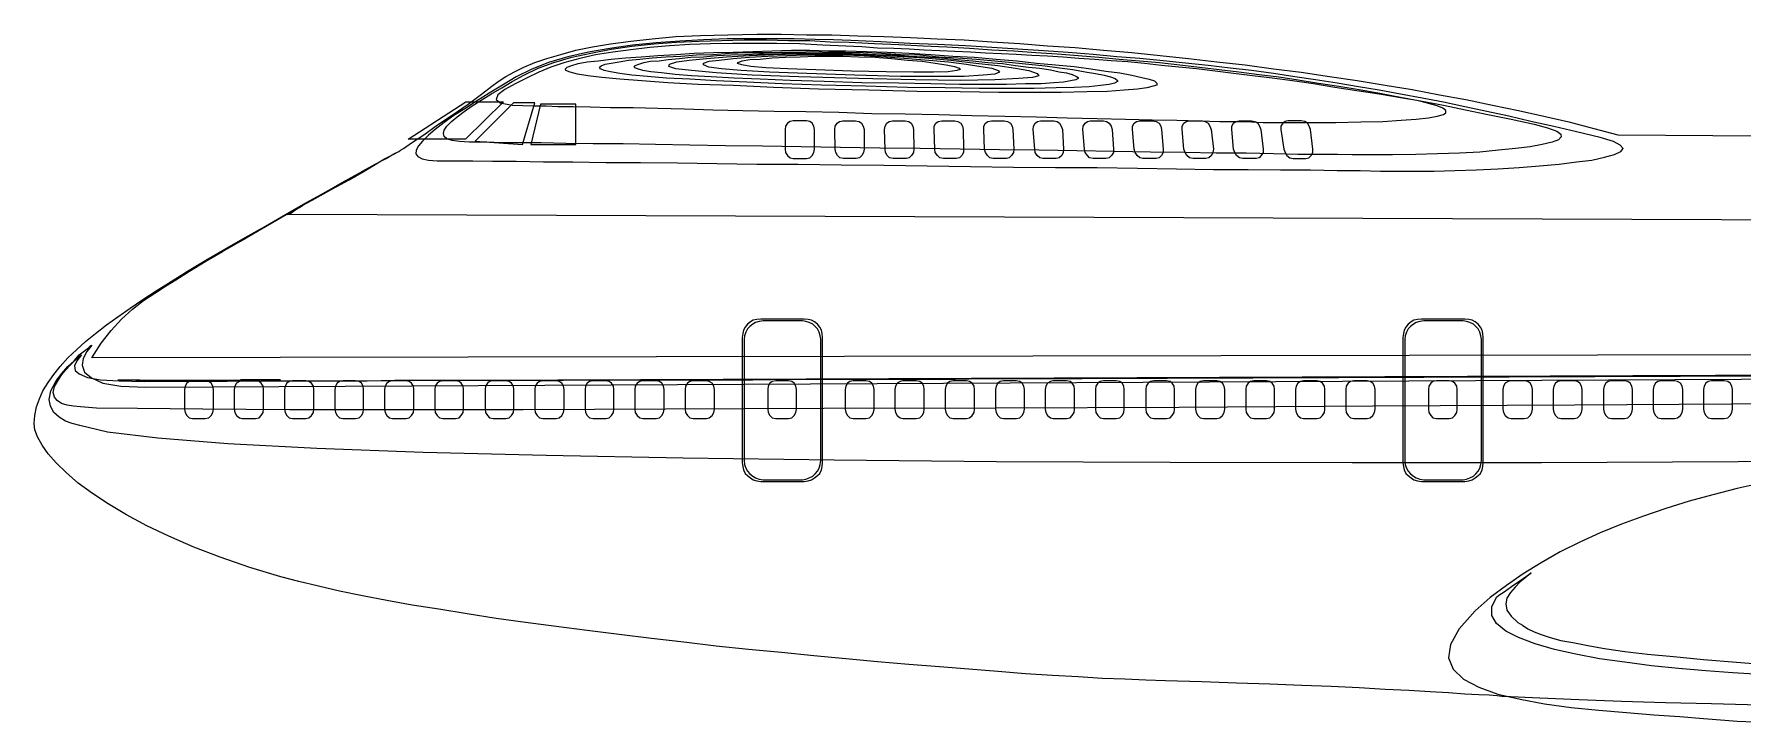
# Model space of a CAD drawing. Extents: x 526 to 2267, y -112 to 246.
# Drawn here: x 1336.4 to 1390.9, y 157 to 178.9 of the extents above; entities that cross this region are included whole.
import ezdxf

# ---------------------------------------------------------------- set-up
doc = ezdxf.new("R2010")
doc.units = 0
doc.header["$MEASUREMENT"] = 0
doc.layers.get('0').update_dxf_attribs({"linetype": 'CONTINUOUS'})

msp = doc.modelspace()

# ---------------------------------------------------------------- linework, layer by layer
at = {"linetype": 'Continuous'}
for points in [[(1391.418, 157.52), (1389.889, 157.557), (1388.415, 157.594), (1387.015, 157.631), (1385.67, 157.686), (1384.417, 157.741), (1383.256, 157.796), (1383.201, 157.796), (1383.054, 157.815), (1382.796, 157.833), (1382.464, 157.851), (1382.022, 157.87), (1381.506, 157.907), (1380.916, 157.944), (1380.235, 157.98), (1379.479, 158.017), (1378.65, 158.072), (1377.766, 158.109), (1376.826, 158.146), (1375.813, 158.183), (1374.745, 158.22), (1373.639, 158.257), (1372.478, 158.294), (1371.852, 158.312), (1371.189, 158.349), (1370.47, 158.368), (1369.696, 158.423), (1368.885, 158.46), (1368.02, 158.515), (1367.135, 158.589), (1366.214, 158.662), (1365.275, 158.736), (1364.298, 158.81), (1363.303, 158.902), (1362.29, 158.994), (1361.277, 159.086), (1360.245, 159.196), (1359.195, 159.288), (1358.163, 159.399), (1357.131, 159.528), (1356.1, 159.639), (1355.068, 159.768), (1354.054, 159.897), (1353.059, 160.026), (1352.084, 160.155), (1351.144, 160.284), (1350.222, 160.431), (1349.32, 160.578), (1348.472, 160.707), (1347.661, 160.855), (1346.888, 161.002), (1346.151, 161.15), (1345.488, 161.316), (1344.861, 161.463), (1344.29, 161.61), (1343.295, 161.905), (1342.355, 162.236), (1341.508, 162.55), (1340.716, 162.9), (1340.016, 163.231), (1339.371, 163.581), (1338.782, 163.932), (1338.283, 164.263), (1337.823, 164.595), (1337.455, 164.926), (1337.123, 165.24), (1336.865, 165.534), (1336.681, 165.811), (1336.533, 166.068), (1336.441, 166.29), (1336.423, 166.493), (1336.441, 166.75), (1336.497, 167.027), (1336.589, 167.284), (1336.699, 167.542), (1336.865, 167.801), (1337.049, 168.059), (1337.252, 168.316), (1337.492, 168.592), (1337.768, 168.85), (1338.063, 169.109), (1338.376, 169.367), (1338.726, 169.643), (1339.094, 169.901), (1339.481, 170.177), (1339.887, 170.454), (1340.311, 170.73), (1340.789, 171.025), (1341.306, 171.356), (1341.895, 171.707), (1342.503, 172.057), (1343.148, 172.425), (1343.792, 172.793), (1344.437, 173.162), (1345.082, 173.53), (1345.69, 173.862), (1346.243, 174.175), (1346.759, 174.47), (1347.219, 174.71), (1347.587, 174.931), (1347.864, 175.078), (1348.049, 175.17), (1348.104, 175.207), (1348.196, 175.262), (1348.454, 175.446), (1348.84, 175.704), (1349.283, 176.018), (1349.78, 176.349), (1350.259, 176.68), (1350.683, 176.993), (1351.015, 177.251), (1351.217, 177.398), (1351.457, 177.564), (1351.733, 177.711), (1352.028, 177.859), (1352.378, 178.007), (1352.765, 178.136), (1353.207, 178.265), (1353.686, 178.394), (1354.22, 178.504), (1354.792, 178.596), (1355.436, 178.688), (1356.118, 178.762), (1356.873, 178.835), (1357.666, 178.872), (1358.531, 178.891), (1359.471, 178.909), (1360.245, 178.909), (1361.037, 178.891), (1361.848, 178.891), (1362.677, 178.854), (1363.506, 178.835), (1364.354, 178.799), (1365.201, 178.762), (1366.067, 178.725), (1366.951, 178.67), (1367.835, 178.615), (1368.72, 178.541), (1369.604, 178.486), (1370.507, 178.394), (1371.41, 178.32), (1372.313, 178.228), (1373.215, 178.136), (1374.118, 178.025), (1375.021, 177.933), (1375.924, 177.804), (1376.808, 177.693), (1377.711, 177.564), (1378.595, 177.435), (1379.479, 177.288), (1380.345, 177.141), (1381.211, 176.975), (1382.059, 176.828), (1382.906, 176.643), (1383.735, 176.477), (1384.546, 176.294), (1385.338, 176.11), (1386.13, 175.907), (1386.904, 175.704), (1459.602, 175.193)], [(1338.265, 168.592), (1338.56, 169.054), (1338.874, 169.459), (1339.205, 169.827), (1339.555, 170.14), (1339.905, 170.417), (1340.274, 170.656), (1340.605, 170.877), (1340.936, 171.08), (1341.379, 171.356), (1341.895, 171.67), (1342.429, 171.983), (1343, 172.314), (1343.59, 172.664), (1344.198, 173.015), (1344.787, 173.346), (1345.359, 173.678), (1345.911, 173.991), (1346.427, 174.267), (1346.888, 174.544), (1347.293, 174.765), (1347.643, 174.949), (1347.883, 175.096), (1348.049, 175.17), (1348.104, 175.207), (1348.196, 175.262), (1348.454, 175.446), (1348.84, 175.704), (1349.283, 176.018), (1349.78, 176.349), (1350.259, 176.68), (1350.683, 176.993), (1351.015, 177.251), (1351.217, 177.398), (1351.457, 177.564), (1351.733, 177.711), (1352.028, 177.859), (1352.378, 178.007), (1352.765, 178.136), (1353.207, 178.265), (1353.686, 178.394), (1354.22, 178.504), (1354.792, 178.596), (1355.436, 178.688), (1356.118, 178.762), (1356.873, 178.835), (1357.666, 178.872), (1358.531, 178.891), (1359.471, 178.909), (1360.245, 178.909), (1361.037, 178.891), (1361.848, 178.891), (1362.677, 178.854), (1363.506, 178.835), (1364.354, 178.799), (1365.201, 178.762), (1366.067, 178.725), (1366.951, 178.67), (1367.835, 178.615), (1368.72, 178.541), (1369.604, 178.486), (1370.507, 178.394), (1371.41, 178.32), (1372.313, 178.228), (1373.215, 178.136), (1374.118, 178.025), (1375.021, 177.933), (1375.924, 177.804), (1376.808, 177.693), (1377.711, 177.564), (1378.595, 177.435), (1379.479, 177.288), (1380.345, 177.141), (1381.211, 176.975), (1382.059, 176.828), (1382.906, 176.643), (1383.735, 176.477), (1384.546, 176.294), (1385.338, 176.11), (1386.13, 175.907), (1386.904, 175.704), (1459.602, 175.193)], [(1344.493, 173.162), (1344.548, 173.181), (1344.621, 173.217), (1344.695, 173.273), (1344.787, 173.328), (1344.879, 173.383), (1344.99, 173.457), (1345.119, 173.53), (1345.285, 173.622), (1345.911, 173.972), (1346.464, 174.267), (1346.943, 174.544), (1347.348, 174.783), (1347.661, 174.967), (1347.901, 175.096), (1348.049, 175.17), (1348.104, 175.207), (1348.196, 175.262), (1348.454, 175.446), (1348.84, 175.704), (1349.283, 176.018), (1349.78, 176.349), (1350.259, 176.68), (1350.683, 176.993), (1351.015, 177.251), (1351.217, 177.398), (1351.457, 177.564), (1351.733, 177.711), (1352.028, 177.859), (1352.378, 178.007), (1352.765, 178.136), (1353.207, 178.265), (1353.686, 178.394), (1354.22, 178.504), (1354.792, 178.596), (1355.436, 178.688), (1356.118, 178.762), (1356.873, 178.835), (1357.666, 178.872), (1358.531, 178.891), (1359.471, 178.909), (1360.245, 178.909), (1361.037, 178.891), (1361.848, 178.891), (1362.677, 178.854), (1363.506, 178.835), (1364.354, 178.799), (1365.201, 178.762), (1366.067, 178.725), (1366.951, 178.67), (1367.835, 178.615), (1368.72, 178.541), (1369.604, 178.486), (1370.507, 178.394), (1371.41, 178.32), (1372.313, 178.228), (1373.215, 178.136), (1374.118, 178.025), (1375.021, 177.933), (1375.924, 177.804), (1376.808, 177.693), (1377.711, 177.564), (1378.595, 177.435), (1379.479, 177.288), (1380.345, 177.141), (1381.211, 176.975), (1382.059, 176.828), (1382.906, 176.643), (1383.735, 176.477), (1384.546, 176.294), (1385.338, 176.11), (1386.13, 175.907), (1386.904, 175.704), (1459.602, 175.193)], [(1386.333, 175.612), (1385.578, 175.797), (1384.859, 175.962), (1384.122, 176.128), (1383.422, 176.294), (1382.722, 176.44), (1382.022, 176.588), (1381.34, 176.736), (1380.658, 176.865), (1379.977, 176.993), (1379.295, 177.122), (1378.632, 177.233), (1377.95, 177.343), (1377.268, 177.454), (1376.605, 177.546), (1375.924, 177.656), (1375.223, 177.748), (1374.542, 177.822), (1373.842, 177.914), (1373.123, 177.988), (1372.405, 178.062), (1371.667, 178.136), (1370.931, 178.191), (1370.175, 178.265), (1369.383, 178.32), (1368.591, 178.375), (1367.78, 178.43), (1366.951, 178.486), (1366.104, 178.541), (1365.219, 178.578), (1364.335, 178.615), (1363.414, 178.67), (1362.456, 178.707), (1361.903, 178.725), (1361.314, 178.743), (1360.65, 178.762), (1359.969, 178.762), (1359.25, 178.762), (1358.513, 178.762), (1357.758, 178.725), (1357.002, 178.688), (1356.247, 178.633), (1355.491, 178.559), (1354.773, 178.449), (1354.091, 178.338), (1353.428, 178.191), (1352.82, 178.007), (1352.268, 177.785), (1351.788, 177.546), (1351.346, 177.288), (1350.923, 177.03), (1350.517, 176.773), (1350.148, 176.533), (1349.799, 176.312), (1349.486, 176.091), (1349.209, 175.87), (1348.988, 175.686), (1348.804, 175.501), (1348.675, 175.354), (1348.601, 175.207), (1348.583, 175.096), (1348.656, 175.004), (1348.785, 174.931), (1348.988, 174.894), (1349.264, 174.875), (1349.504, 174.875), (1349.891, 174.875), (1350.406, 174.875), (1351.033, 174.857), (1351.788, 174.857), (1352.654, 174.838), (1353.594, 174.838), (1354.644, 174.82), (1355.749, 174.82), (1356.928, 174.802), (1358.181, 174.783), (1359.453, 174.765), (1360.779, 174.765), (1362.142, 174.746), (1363.506, 174.728), (1364.887, 174.71), (1366.269, 174.691), (1367.633, 174.673), (1368.977, 174.654), (1370.304, 174.654), (1371.594, 174.636), (1372.828, 174.618), (1374.007, 174.599), (1375.113, 174.599), (1376.145, 174.581), (1377.102, 174.581), (1377.95, 174.562), (1378.687, 174.562), (1379.332, 174.544), (1379.829, 174.544), (1380.198, 174.544), (1380.438, 174.544), (1381.045, 174.544), (1381.709, 174.562), (1382.39, 174.581), (1383.072, 174.618), (1383.753, 174.654), (1384.399, 174.71), (1385.025, 174.765), (1385.578, 174.838), (1386.075, 174.894), (1386.48, 174.986), (1386.794, 175.078), (1386.996, 175.17), (1387.07, 175.262), (1386.978, 175.372), (1386.757, 175.483), (1386.333, 175.612)], [(1378.964, 175.059), (1378.761, 175.059), (1378.429, 175.059), (1377.969, 175.078), (1377.398, 175.078), (1376.697, 175.078), (1375.924, 175.096), (1375.058, 175.115), (1374.099, 175.115), (1373.086, 175.133), (1371.999, 175.151), (1370.857, 175.17), (1369.66, 175.188), (1368.444, 175.207), (1367.191, 175.225), (1365.938, 175.243), (1364.667, 175.262), (1363.377, 175.28), (1362.124, 175.299), (1360.871, 175.317), (1359.637, 175.336), (1358.458, 175.354), (1357.316, 175.372), (1356.229, 175.391), (1355.197, 175.409), (1354.238, 175.409), (1353.373, 175.428), (1352.581, 175.446), (1351.899, 175.446), (1351.309, 175.446), (1350.849, 175.464), (1350.499, 175.464), (1350.296, 175.464), (1349.983, 175.483), (1349.743, 175.52), (1349.578, 175.575), (1349.486, 175.649), (1349.467, 175.741), (1349.486, 175.852), (1349.578, 175.981), (1349.725, 176.128), (1349.909, 176.275), (1350.13, 176.44), (1350.388, 176.625), (1350.665, 176.809), (1350.978, 176.993), (1351.328, 177.196), (1351.659, 177.398), (1352.028, 177.601), (1352.489, 177.822), (1352.986, 178.007), (1353.557, 178.173), (1354.165, 178.302), (1354.81, 178.43), (1355.473, 178.522), (1356.174, 178.596), (1356.892, 178.651), (1357.611, 178.688), (1358.329, 178.707), (1359.048, 178.725), (1359.766, 178.725), (1360.466, 178.707), (1361.148, 178.707), (1361.793, 178.67), (1362.4, 178.651), (1363.211, 178.615), (1363.985, 178.578), (1364.759, 178.541), (1365.514, 178.504), (1366.232, 178.467), (1366.951, 178.412), (1367.651, 178.375), (1368.352, 178.32), (1369.033, 178.283), (1369.696, 178.228), (1370.359, 178.173), (1371.005, 178.117), (1371.649, 178.062), (1372.294, 178.007), (1372.939, 177.933), (1373.566, 177.859), (1374.192, 177.785), (1374.818, 177.711), (1375.463, 177.619), (1376.09, 177.546), (1376.716, 177.454), (1377.361, 177.343), (1378.005, 177.251), (1378.65, 177.141), (1379.314, 177.03), (1379.977, 176.901), (1380.658, 176.773), (1381.34, 176.643), (1382.04, 176.496), (1382.759, 176.349), (1383.496, 176.202), (1384.233, 176.036), (1384.656, 175.926), (1384.951, 175.815), (1385.08, 175.723), (1385.098, 175.631), (1385.006, 175.538), (1384.804, 175.464), (1384.491, 175.391), (1384.104, 175.317), (1383.643, 175.262), (1383.091, 175.207), (1382.501, 175.151), (1381.856, 175.115), (1381.156, 175.096), (1380.456, 175.078), (1379.719, 175.059), (1378.964, 175.059)], [(1380.032, 176.865), (1379.295, 176.993), (1378.577, 177.104), (1377.877, 177.214), (1377.195, 177.325), (1376.532, 177.417), (1375.887, 177.509), (1375.26, 177.583), (1374.652, 177.656), (1374.063, 177.73), (1373.474, 177.804), (1372.902, 177.859), (1372.35, 177.914), (1371.815, 177.97), (1371.281, 178.025), (1370.747, 178.062), (1370.23, 178.099), (1369.715, 178.136), (1369.217, 178.173), (1368.72, 178.21), (1368.223, 178.228), (1367.725, 178.265), (1367.246, 178.283), (1366.749, 178.302), (1366.269, 178.338), (1365.772, 178.357), (1365.293, 178.375), (1364.795, 178.394), (1364.317, 178.43), (1363.819, 178.449), (1363.303, 178.467), (1362.806, 178.504), (1362.29, 178.522), (1361.553, 178.559), (1360.816, 178.596), (1360.098, 178.615), (1359.379, 178.615), (1358.679, 178.615), (1357.979, 178.596), (1357.316, 178.578), (1356.671, 178.541), (1356.045, 178.486), (1355.436, 178.412), (1354.865, 178.338), (1354.312, 178.246), (1353.815, 178.136), (1353.336, 178.007), (1352.894, 177.859), (1352.507, 177.693), (1352.12, 177.509), (1351.751, 177.325), (1351.42, 177.141), (1351.199, 176.975), (1351.144, 176.828), (1351.272, 176.717), (1351.659, 176.643), (1352.341, 176.625), (1352.489, 176.625), (1352.746, 176.625), (1353.115, 176.606), (1353.594, 176.606), (1354.146, 176.588), (1354.792, 176.569), (1355.51, 176.569), (1356.302, 176.551), (1357.15, 176.533), (1358.052, 176.496), (1359.011, 176.477), (1360.006, 176.459), (1361.018, 176.44), (1362.069, 176.422), (1363.119, 176.385), (1364.188, 176.367), (1365.256, 176.349), (1366.306, 176.312), (1367.356, 176.294), (1368.37, 176.275), (1369.346, 176.239), (1370.304, 176.22), (1371.207, 176.202), (1372.055, 176.183), (1372.847, 176.165), (1373.566, 176.147), (1374.21, 176.128), (1374.763, 176.128), (1375.223, 176.11), (1375.592, 176.091), (1375.85, 176.091), (1375.997, 176.091), (1377.01, 176.091), (1377.913, 176.091), (1378.706, 176.11), (1379.406, 176.128), (1379.995, 176.165), (1380.474, 176.202), (1380.861, 176.239), (1381.137, 176.294), (1381.34, 176.349), (1381.414, 176.403), (1381.414, 176.477), (1381.322, 176.551), (1381.137, 176.625), (1380.861, 176.699), (1380.493, 176.791), (1380.032, 176.865)], [(1362.29, 178.375), (1362.953, 178.357), (1363.616, 178.338), (1364.317, 178.302), (1364.998, 178.265), (1365.699, 178.21), (1366.398, 178.173), (1367.08, 178.117), (1367.743, 178.062), (1368.37, 177.988), (1368.977, 177.933), (1369.568, 177.877), (1370.102, 177.804), (1370.581, 177.73), (1371.023, 177.675), (1371.41, 177.601), (1371.723, 177.527), (1371.963, 177.472), (1372.129, 177.417), (1372.202, 177.343), (1372.202, 177.288), (1372.092, 177.251), (1371.889, 177.196), (1371.594, 177.159), (1371.17, 177.122), (1370.636, 177.085), (1369.973, 177.067), (1369.162, 177.049), (1368.241, 177.049), (1367.172, 177.049), (1365.938, 177.067), (1364.556, 177.085), (1363.027, 177.122), (1361.424, 177.159), (1359.987, 177.214), (1358.716, 177.27), (1357.592, 177.306), (1356.615, 177.362), (1355.786, 177.417), (1355.086, 177.472), (1354.515, 177.527), (1354.073, 177.583), (1353.741, 177.638), (1353.502, 177.693), (1353.373, 177.748), (1353.355, 177.804), (1353.41, 177.859), (1353.557, 177.914), (1353.76, 177.97), (1354.054, 178.025), (1354.404, 178.062), (1354.81, 178.117), (1355.27, 178.154), (1355.768, 178.191), (1356.302, 178.228), (1356.873, 178.265), (1357.463, 178.302), (1358.071, 178.32), (1358.698, 178.338), (1359.324, 178.357), (1359.932, 178.375), (1360.558, 178.394), (1361.148, 178.394), (1361.737, 178.375), (1362.29, 178.375)], [(1362.29, 178.375), (1362.953, 178.357), (1363.616, 178.338), (1364.317, 178.302), (1364.998, 178.265), (1365.699, 178.21), (1366.398, 178.173), (1367.08, 178.117), (1367.743, 178.062), (1368.37, 177.988), (1368.977, 177.933), (1369.568, 177.877), (1370.102, 177.804), (1370.581, 177.73), (1371.023, 177.675), (1371.41, 177.601), (1371.723, 177.527), (1371.963, 177.472), (1372.129, 177.417), (1372.202, 177.343), (1372.202, 177.288), (1372.092, 177.251), (1371.889, 177.196), (1371.594, 177.159), (1371.17, 177.122), (1370.636, 177.085), (1369.973, 177.067), (1369.162, 177.049), (1368.241, 177.049), (1367.172, 177.049), (1365.938, 177.067), (1364.556, 177.085), (1363.027, 177.122), (1361.424, 177.159), (1359.987, 177.214), (1358.716, 177.27), (1357.592, 177.306), (1356.615, 177.362), (1355.786, 177.417), (1355.086, 177.472), (1354.515, 177.527), (1354.073, 177.583), (1353.741, 177.638), (1353.502, 177.693), (1353.373, 177.748), (1353.355, 177.804), (1353.41, 177.859), (1353.557, 177.914), (1353.76, 177.97), (1354.054, 178.025), (1354.404, 178.062), (1354.81, 178.117), (1355.27, 178.154), (1355.768, 178.191), (1356.302, 178.228), (1356.873, 178.265), (1357.463, 178.302), (1358.071, 178.32), (1358.698, 178.338), (1359.324, 178.357), (1359.932, 178.375), (1360.558, 178.394), (1361.148, 178.394), (1361.737, 178.375), (1362.29, 178.375)], [(1362.917, 177.251), (1361.516, 177.288), (1360.264, 177.325), (1359.14, 177.38), (1358.163, 177.417), (1357.316, 177.472), (1356.579, 177.509), (1355.971, 177.564), (1355.473, 177.601), (1355.086, 177.656), (1354.792, 177.711), (1354.589, 177.748), (1354.478, 177.804), (1354.441, 177.859), (1354.497, 177.896), (1354.626, 177.951), (1354.81, 177.988), (1355.068, 178.025), (1355.363, 178.081), (1355.731, 178.117), (1356.118, 178.154), (1356.56, 178.191), (1357.039, 178.21), (1357.537, 178.246), (1358.052, 178.265), (1358.587, 178.302), (1359.121, 178.32), (1359.673, 178.32), (1360.208, 178.338), (1360.761, 178.338), (1361.277, 178.357), (1361.793, 178.338), (1362.271, 178.338), (1362.843, 178.32), (1363.432, 178.302), (1364.041, 178.265), (1364.648, 178.246), (1365.256, 178.191), (1365.864, 178.154), (1366.454, 178.117), (1367.043, 178.062), (1367.596, 178.007), (1368.131, 177.951), (1368.646, 177.896), (1369.106, 177.841), (1369.531, 177.785), (1369.917, 177.711), (1370.249, 177.656), (1370.525, 177.601), (1370.728, 177.546), (1370.876, 177.491), (1370.949, 177.435), (1370.949, 177.398), (1370.857, 177.343), (1370.691, 177.306), (1370.415, 177.27), (1370.046, 177.233), (1369.568, 177.214), (1368.996, 177.196), (1368.296, 177.178), (1367.485, 177.178), (1366.546, 177.178), (1365.459, 177.196), (1364.262, 177.214), (1362.917, 177.251)], [(1362.806, 177.362), (1361.608, 177.398), (1360.521, 177.435), (1359.563, 177.472), (1358.735, 177.509), (1357.997, 177.546), (1357.371, 177.583), (1356.855, 177.619), (1356.413, 177.675), (1356.081, 177.711), (1355.823, 177.748), (1355.657, 177.804), (1355.565, 177.841), (1355.547, 177.877), (1355.583, 177.914), (1355.694, 177.951), (1355.86, 178.007), (1356.063, 178.044), (1356.339, 178.062), (1356.634, 178.099), (1356.984, 178.136), (1357.353, 178.173), (1357.758, 178.191), (1358.181, 178.228), (1358.624, 178.246), (1359.084, 178.265), (1359.545, 178.283), (1360.024, 178.283), (1360.484, 178.302), (1360.945, 178.302), (1361.406, 178.302), (1361.848, 178.302), (1362.253, 178.302), (1362.751, 178.283), (1363.248, 178.265), (1363.764, 178.246), (1364.298, 178.21), (1364.814, 178.191), (1365.33, 178.154), (1365.846, 178.099), (1366.343, 178.062), (1366.823, 178.007), (1367.283, 177.97), (1367.706, 177.914), (1368.112, 177.859), (1368.48, 177.822), (1368.812, 177.767), (1369.088, 177.711), (1369.328, 177.675), (1369.512, 177.619), (1369.641, 177.564), (1369.696, 177.527), (1369.696, 177.491), (1369.623, 177.454), (1369.457, 177.417), (1369.236, 177.38), (1368.922, 177.362), (1368.517, 177.325), (1368.02, 177.325), (1367.412, 177.306), (1366.712, 177.306), (1365.919, 177.306), (1364.998, 177.325), (1363.967, 177.343), (1362.806, 177.362)], [(1362.696, 177.491), (1360.797, 177.546), (1359.305, 177.601), (1358.163, 177.675), (1357.371, 177.748), (1356.873, 177.804), (1356.652, 177.877), (1356.671, 177.951), (1356.91, 178.025), (1357.297, 178.081), (1357.85, 178.136), (1358.495, 178.191), (1359.213, 178.228), (1359.987, 178.265), (1360.761, 178.283), (1361.535, 178.283), (1362.234, 178.283), (1363.064, 178.246), (1363.93, 178.21), (1364.814, 178.154), (1365.643, 178.081), (1366.435, 177.988), (1367.135, 177.914), (1367.706, 177.822), (1368.131, 177.748), (1368.388, 177.656), (1368.444, 177.583), (1368.241, 177.527), (1367.798, 177.491), (1367.043, 177.454), (1365.956, 177.435), (1364.519, 177.454), (1362.696, 177.491)], [(1362.585, 177.601), (1361.055, 177.656), (1359.858, 177.693), (1358.955, 177.748), (1358.329, 177.804), (1357.923, 177.859), (1357.758, 177.933), (1357.758, 177.988), (1357.942, 178.044), (1358.255, 178.081), (1358.698, 178.136), (1359.213, 178.173), (1359.803, 178.21), (1360.411, 178.228), (1361.037, 178.246), (1361.645, 178.246), (1362.216, 178.246), (1362.88, 178.228), (1363.579, 178.191), (1364.28, 178.136), (1364.943, 178.081), (1365.57, 178.025), (1366.14, 177.951), (1366.601, 177.877), (1366.951, 177.822), (1367.154, 177.748), (1367.191, 177.693), (1367.043, 177.638), (1366.675, 177.601), (1366.067, 177.564), (1365.201, 177.564), (1364.041, 177.564), (1362.585, 177.601)], [(1362.198, 178.21), (1362.696, 178.191), (1363.23, 178.173), (1363.745, 178.136), (1364.262, 178.081), (1364.722, 178.044), (1365.145, 177.988), (1365.496, 177.933), (1365.754, 177.877), (1365.901, 177.822), (1365.938, 177.785), (1365.827, 177.748), (1365.551, 177.711), (1365.09, 177.693), (1364.446, 177.693), (1363.579, 177.711), (1362.474, 177.73), (1361.332, 177.767), (1360.429, 177.804), (1359.747, 177.841), (1359.268, 177.877), (1358.974, 177.933), (1358.845, 177.97), (1358.863, 178.007), (1358.992, 178.062), (1359.232, 178.099), (1359.563, 178.117), (1359.95, 178.154), (1360.374, 178.173), (1360.834, 178.191), (1361.314, 178.21), (1361.774, 178.21), (1362.198, 178.21)], [(1350.185, 176.754), (1351.383, 176.754), (1350.167, 175.557), (1348.343, 175.557), (1350.185, 176.754)], [(1351.696, 176.717), (1350.48, 175.501), (1351.991, 175.391), (1352.378, 176.717), (1351.696, 176.717)], [(1352.562, 176.68), (1352.249, 175.391), (1353.686, 175.391), (1353.686, 176.68), (1352.562, 176.68)], [(1361.037, 174.949), (1361.148, 174.967), (1361.221, 175.041), (1361.277, 175.133), (1361.295, 175.243), (1361.295, 175.87), (1361.277, 175.981), (1361.221, 176.073), (1361.148, 176.128), (1361.037, 176.147), (1360.613, 176.147), (1360.521, 176.128), (1360.429, 176.073), (1360.374, 175.981), (1360.356, 175.87), (1360.356, 175.243), (1360.374, 175.133), (1360.429, 175.041), (1360.521, 174.967), (1360.613, 174.949), (1361.037, 174.949)], [(1362.88, 175.243), (1362.861, 175.133), (1362.806, 175.041), (1362.732, 174.967), (1362.622, 174.949), (1362.216, 174.949), (1362.106, 174.967), (1362.032, 175.041), (1361.977, 175.133), (1361.958, 175.243), (1361.94, 175.87), (1361.958, 175.981), (1362.014, 176.073), (1362.087, 176.128), (1362.198, 176.147), (1362.603, 176.147), (1362.714, 176.128), (1362.788, 176.073), (1362.843, 175.981), (1362.88, 175.87), (1362.88, 175.243)], [(1364.464, 175.243), (1364.446, 175.133), (1364.39, 175.041), (1364.317, 174.967), (1364.225, 174.949), (1363.801, 174.949), (1363.69, 174.967), (1363.616, 175.041), (1363.561, 175.133), (1363.543, 175.243), (1363.524, 175.87), (1363.543, 175.981), (1363.598, 176.073), (1363.671, 176.128), (1363.782, 176.147), (1364.188, 176.147), (1364.298, 176.128), (1364.372, 176.073), (1364.427, 175.981), (1364.446, 175.87), (1364.464, 175.243)], [(1366.048, 175.243), (1366.048, 175.133), (1365.993, 175.041), (1365.919, 174.967), (1365.809, 174.949), (1365.404, 174.949), (1365.293, 174.967), (1365.219, 175.041), (1365.145, 175.133), (1365.127, 175.243), (1365.109, 175.87), (1365.109, 175.981), (1365.164, 176.073), (1365.238, 176.128), (1365.349, 176.147), (1365.772, 176.147), (1365.864, 176.128), (1365.956, 176.073), (1366.011, 175.981), (1366.03, 175.87), (1366.048, 175.243)], [(1367.651, 175.243), (1367.633, 175.133), (1367.577, 175.041), (1367.504, 174.967), (1367.412, 174.949), (1366.988, 174.949), (1366.878, 174.967), (1366.804, 175.041), (1366.749, 175.133), (1366.712, 175.243), (1366.693, 175.87), (1366.693, 175.981), (1366.749, 176.073), (1366.823, 176.128), (1366.933, 176.147), (1367.338, 176.147), (1367.448, 176.128), (1367.541, 176.073), (1367.596, 175.981), (1367.614, 175.87), (1367.651, 175.243)], [(1369.236, 175.243), (1369.217, 175.133), (1369.18, 175.041), (1369.088, 174.967), (1368.996, 174.949), (1368.572, 174.949), (1368.48, 174.967), (1368.388, 175.041), (1368.333, 175.133), (1368.315, 175.243), (1368.26, 175.87), (1368.278, 175.981), (1368.333, 176.073), (1368.407, 176.128), (1368.499, 176.147), (1368.922, 176.147), (1369.033, 176.128), (1369.106, 176.073), (1369.162, 175.981), (1369.199, 175.87), (1369.236, 175.243)], [(1370.82, 175.243), (1370.82, 175.133), (1370.765, 175.041), (1370.691, 174.967), (1370.581, 174.949), (1370.175, 174.949), (1370.065, 174.967), (1369.991, 175.041), (1369.917, 175.133), (1369.899, 175.243), (1369.844, 175.87), (1369.862, 175.981), (1369.917, 176.073), (1369.991, 176.128), (1370.083, 176.147), (1370.507, 176.147), (1370.599, 176.128), (1370.691, 176.073), (1370.747, 175.981), (1370.784, 175.87), (1370.82, 175.243)], [(1372.405, 175.243), (1372.405, 175.133), (1372.35, 175.041), (1372.276, 174.967), (1372.184, 174.949), (1371.759, 174.949), (1371.667, 174.967), (1371.575, 175.041), (1371.52, 175.133), (1371.483, 175.243), (1371.428, 175.87), (1371.428, 175.981), (1371.483, 176.073), (1371.557, 176.128), (1371.667, 176.147), (1372.073, 176.147), (1372.184, 176.128), (1372.276, 176.073), (1372.331, 175.981), (1372.35, 175.87), (1372.405, 175.243)], [(1374.007, 175.243), (1373.989, 175.133), (1373.952, 175.041), (1373.86, 174.967), (1373.768, 174.949), (1373.363, 174.949), (1373.252, 174.967), (1373.16, 175.041), (1373.104, 175.133), (1373.068, 175.243), (1373.012, 175.87), (1373.012, 175.981), (1373.068, 176.073), (1373.141, 176.128), (1373.234, 176.147), (1373.658, 176.147), (1373.75, 176.128), (1373.842, 176.073), (1373.897, 175.981), (1373.934, 175.87), (1374.007, 175.243)], [(1375.592, 175.243), (1375.592, 175.133), (1375.536, 175.041), (1375.463, 174.967), (1375.371, 174.949), (1374.947, 174.949), (1374.837, 174.967), (1374.745, 175.041), (1374.689, 175.133), (1374.652, 175.243), (1374.597, 175.87), (1374.597, 175.981), (1374.652, 176.073), (1374.726, 176.128), (1374.818, 176.147), (1375.223, 176.147), (1375.334, 176.128), (1375.426, 176.073), (1375.481, 175.981), (1375.518, 175.87), (1375.592, 175.243)], [(1376.955, 174.949), (1377.047, 174.967), (1377.121, 175.041), (1377.176, 175.133), (1377.176, 175.243), (1377.102, 175.87), (1377.065, 175.981), (1377.01, 176.073), (1376.918, 176.128), (1376.808, 176.147), (1376.384, 176.147), (1376.292, 176.128), (1376.219, 176.073), (1376.163, 175.981), (1376.163, 175.87), (1376.255, 175.243), (1376.292, 175.133), (1376.347, 175.041), (1376.44, 174.967), (1376.55, 174.949), (1376.955, 174.949)], [(1447.334, 172.779), (1344.493, 173.162)], [(1361.553, 167.063), (1361.553, 169.238), (1361.535, 169.367), (1361.516, 169.477), (1361.461, 169.569), (1361.388, 169.661), (1361.295, 169.735), (1361.203, 169.79), (1361.092, 169.809), (1360.963, 169.827), (1359.581, 169.827), (1359.453, 169.809), (1359.342, 169.79), (1359.25, 169.735), (1359.158, 169.661), (1359.084, 169.569), (1359.029, 169.477), (1359.011, 169.367), (1358.992, 169.238), (1358.992, 167.063)], [(1361.498, 167.063), (1361.498, 169.183), (1361.48, 169.293), (1361.443, 169.404), (1361.388, 169.514), (1361.314, 169.588), (1361.24, 169.661), (1361.129, 169.716), (1361.018, 169.753), (1360.908, 169.772), (1359.655, 169.772), (1359.526, 169.753), (1359.416, 169.716), (1359.324, 169.661), (1359.232, 169.588), (1359.158, 169.514), (1359.103, 169.404), (1359.066, 169.293), (1359.048, 169.183), (1359.048, 167.027)], [(1382.611, 167.063), (1382.611, 169.238), (1382.593, 169.367), (1382.574, 169.477), (1382.519, 169.569), (1382.445, 169.661), (1382.353, 169.735), (1382.261, 169.79), (1382.151, 169.809), (1382.022, 169.827), (1380.64, 169.827), (1380.511, 169.809), (1380.401, 169.79), (1380.309, 169.735), (1380.217, 169.661), (1380.143, 169.569), (1380.088, 169.477), (1380.069, 169.367), (1380.051, 169.238), (1380.051, 167.063)], [(1382.556, 167.063), (1382.556, 169.183), (1382.538, 169.293), (1382.501, 169.404), (1382.445, 169.514), (1382.372, 169.588), (1382.298, 169.661), (1382.187, 169.716), (1382.077, 169.753), (1381.967, 169.772), (1380.714, 169.772), (1380.585, 169.753), (1380.474, 169.716), (1380.382, 169.661), (1380.29, 169.588), (1380.217, 169.514), (1380.161, 169.404), (1380.125, 169.293), (1380.106, 169.183), (1380.106, 167.027)], [(1397.129, 165.314), (1390.736, 165.277), (1384.472, 165.24), (1378.429, 165.24), (1372.626, 165.258), (1367.099, 165.277), (1361.921, 165.332), (1357.113, 165.387), (1352.746, 165.479), (1348.822, 165.571), (1345.433, 165.7), (1342.595, 165.847), (1340.366, 166.031), (1338.763, 166.216), (1337.878, 166.437), (1337.639, 166.493), (1337.418, 166.566), (1337.215, 166.695), (1337.049, 166.843), (1336.939, 167.045), (1336.902, 167.266), (1336.957, 167.542), (1337.123, 167.856), (1337.308, 168.095), (1337.492, 168.316), (1337.694, 168.5), (1337.86, 168.685), (1338.026, 168.814), (1338.155, 168.906), (1338.228, 168.98), (1338.265, 168.998)], [(1338.265, 168.998), (1338.099, 168.795), (1337.989, 168.574), (1337.952, 168.353), (1338.026, 168.132), (1338.247, 167.948), (1338.616, 167.782), (1339.187, 167.69), (1339.979, 167.653), (1418.384, 168.046)], [(1392.192, 167.119), (1385.523, 167.082), (1379.093, 167.045), (1372.92, 167.008), (1367.062, 166.99), (1361.59, 166.971), (1356.56, 166.953), (1352.01, 166.935), (1347.993, 166.935), (1344.566, 166.935), (1341.803, 166.953), (1339.721, 166.971), (1338.413, 166.99), (1337.897, 167.027), (1337.676, 167.045), (1337.473, 167.082), (1337.289, 167.137), (1337.16, 167.229), (1337.068, 167.34), (1337.031, 167.487), (1337.068, 167.672), (1337.197, 167.893), (1337.308, 168.059), (1337.437, 168.206), (1337.565, 168.353), (1337.676, 168.464), (1337.786, 168.556), (1337.86, 168.629), (1337.915, 168.666), (1337.934, 168.685)], [(1337.934, 168.685), (1337.786, 168.5), (1337.713, 168.335), (1337.731, 168.187), (1337.86, 168.077), (1338.118, 167.967), (1338.542, 167.893), (1339.131, 167.856), (1339.942, 167.838), (1419.002, 168.156)], [(1422.236, 168.738), (1338.265, 168.592)], [(1339.794, 167.874), (1339.776, 167.874), (1339.702, 167.874), (1339.61, 167.874), (1339.499, 167.874), (1339.389, 167.874), (1339.26, 167.874), (1339.168, 167.874), (1339.094, 167.874)], [(1339.665, 167.874), (1339.739, 167.874), (1339.85, 167.874), (1339.979, 167.874), (1340.108, 167.874), (1340.237, 167.874), (1340.347, 167.874), (1340.421, 167.874), (1340.439, 167.874)], [(1340.218, 167.874), (1340.292, 167.874), (1340.421, 167.874), (1340.55, 167.874), (1340.697, 167.874), (1340.844, 167.874), (1340.955, 167.874), (1341.029, 167.874), (1341.066, 167.874)], [(1340.771, 167.874), (1340.863, 167.874), (1340.992, 167.874), (1341.139, 167.874), (1341.306, 167.874), (1341.453, 167.874), (1341.582, 167.874), (1341.674, 167.874), (1341.711, 167.874)], [(1341.876, 166.658), (1341.987, 166.677), (1342.06, 166.75), (1342.116, 166.843), (1342.134, 166.953), (1342.134, 167.579), (1342.116, 167.69), (1342.06, 167.782), (1341.987, 167.838), (1341.876, 167.856), (1341.471, 167.856), (1341.361, 167.838), (1341.287, 167.782), (1341.232, 167.69), (1341.213, 167.579), (1341.213, 166.953), (1341.232, 166.843), (1341.287, 166.75), (1341.361, 166.677), (1341.471, 166.658), (1341.876, 166.658)], [(1341.324, 167.874), (1341.416, 167.874), (1341.563, 167.874), (1341.729, 167.874), (1341.913, 167.874), (1342.079, 167.856), (1342.226, 167.856), (1342.318, 167.856), (1342.355, 167.856)], [(1341.876, 167.874), (1341.987, 167.874), (1342.134, 167.874), (1342.318, 167.874), (1342.503, 167.874), (1342.687, 167.856), (1342.835, 167.856), (1342.945, 167.856), (1342.982, 167.856)], [(1342.447, 167.874), (1342.558, 167.874), (1342.724, 167.874), (1342.908, 167.874), (1343.111, 167.874), (1343.313, 167.856), (1343.479, 167.856), (1343.59, 167.856), (1343.626, 167.856)], [(1343.479, 166.658), (1343.59, 166.677), (1343.663, 166.75), (1343.719, 166.843), (1343.737, 166.953), (1343.737, 167.579), (1343.719, 167.69), (1343.663, 167.782), (1343.59, 167.838), (1343.479, 167.856), (1343.056, 167.856), (1342.964, 167.838), (1342.872, 167.782), (1342.816, 167.69), (1342.798, 167.579), (1342.798, 166.953), (1342.816, 166.843), (1342.872, 166.75), (1342.964, 166.677), (1343.056, 166.658), (1343.479, 166.658)], [(1344.272, 167.893), (1344.235, 167.893), (1344.106, 167.893), (1343.922, 167.893), (1343.719, 167.893), (1343.497, 167.893), (1343.295, 167.893), (1343.111, 167.893), (1343, 167.893)], [(1343.663, 167.856), (1343.774, 167.856), (1344.032, 167.856), (1344.401, 167.856), (1344.898, 167.856), (1345.525, 167.856), (1346.224, 167.856), (1347.035, 167.856), (1347.92, 167.874), (1348.877, 167.874), (1349.909, 167.874), (1350.996, 167.874), (1352.12, 167.874), (1353.281, 167.874), (1354.478, 167.893), (1355.675, 167.893), (1356.892, 167.893), (1358.108, 167.893), (1359.324, 167.893), (1360.503, 167.911), (1361.664, 167.911), (1362.769, 167.911), (1363.837, 167.911), (1364.851, 167.911), (1365.791, 167.911), (1366.657, 167.93), (1367.448, 167.93), (1368.131, 167.93), (1368.72, 167.93), (1369.18, 167.93), (1369.531, 167.93), (1369.752, 167.93), (1369.825, 167.93), (1418.84, 168.128)], [(1345.082, 166.658), (1345.174, 166.677), (1345.267, 166.75), (1345.322, 166.843), (1345.34, 166.953), (1345.34, 167.579), (1345.322, 167.69), (1345.267, 167.782), (1345.174, 167.838), (1345.082, 167.856), (1344.658, 167.856), (1344.548, 167.838), (1344.474, 167.782), (1344.419, 167.69), (1344.401, 167.579), (1344.401, 166.953), (1344.419, 166.843), (1344.474, 166.75), (1344.548, 166.677), (1344.658, 166.658), (1345.082, 166.658)], [(1346.667, 166.658), (1346.777, 166.677), (1346.851, 166.75), (1346.906, 166.843), (1346.925, 166.953), (1346.925, 167.579), (1346.906, 167.69), (1346.851, 167.782), (1346.777, 167.838), (1346.667, 167.856), (1346.261, 167.856), (1346.151, 167.838), (1346.077, 167.782), (1346.022, 167.69), (1346.003, 167.579), (1346.003, 166.953), (1346.022, 166.843), (1346.077, 166.75), (1346.151, 166.677), (1346.261, 166.658), (1346.667, 166.658)], [(1348.27, 166.658), (1348.38, 166.677), (1348.454, 166.75), (1348.509, 166.843), (1348.527, 166.953), (1348.527, 167.579), (1348.509, 167.69), (1348.454, 167.782), (1348.38, 167.838), (1348.27, 167.856), (1347.846, 167.856), (1347.753, 167.838), (1347.661, 167.782), (1347.606, 167.69), (1347.587, 167.579), (1347.587, 166.953), (1347.606, 166.843), (1347.661, 166.75), (1347.753, 166.677), (1347.846, 166.658), (1348.27, 166.658)], [(1349.854, 166.658), (1349.964, 166.677), (1350.038, 166.75), (1350.093, 166.843), (1350.112, 166.953), (1350.112, 167.579), (1350.093, 167.69), (1350.038, 167.782), (1349.964, 167.838), (1349.854, 167.856), (1349.449, 167.856), (1349.338, 167.838), (1349.264, 167.782), (1349.209, 167.69), (1349.191, 167.579), (1349.191, 166.953), (1349.209, 166.843), (1349.264, 166.75), (1349.338, 166.677), (1349.449, 166.658), (1349.854, 166.658)], [(1351.457, 166.658), (1351.567, 166.677), (1351.641, 166.75), (1351.696, 166.843), (1351.714, 166.953), (1351.714, 167.579), (1351.696, 167.69), (1351.641, 167.782), (1351.567, 167.838), (1351.457, 167.856), (1351.052, 167.856), (1350.941, 167.838), (1350.867, 167.782), (1350.812, 167.69), (1350.794, 167.579), (1350.794, 166.953), (1350.812, 166.843), (1350.867, 166.75), (1350.941, 166.677), (1351.052, 166.658), (1351.457, 166.658)], [(1353.059, 166.658), (1353.152, 166.677), (1353.244, 166.75), (1353.299, 166.843), (1353.318, 166.953), (1353.318, 167.579), (1353.299, 167.69), (1353.244, 167.782), (1353.152, 167.838), (1353.059, 167.856), (1352.636, 167.856), (1352.525, 167.838), (1352.452, 167.782), (1352.396, 167.69), (1352.378, 167.579), (1352.378, 166.953), (1352.396, 166.843), (1352.452, 166.75), (1352.525, 166.677), (1352.636, 166.658), (1353.059, 166.658)], [(1354.644, 166.658), (1354.755, 166.677), (1354.829, 166.75), (1354.884, 166.843), (1354.902, 166.953), (1354.902, 167.579), (1354.884, 167.69), (1354.829, 167.782), (1354.755, 167.838), (1354.644, 167.856), (1354.238, 167.856), (1354.128, 167.838), (1354.054, 167.782), (1353.999, 167.69), (1353.981, 167.579), (1353.981, 166.953), (1353.999, 166.843), (1354.054, 166.75), (1354.128, 166.677), (1354.238, 166.658), (1354.644, 166.658)], [(1356.247, 166.658), (1356.358, 166.677), (1356.431, 166.75), (1356.487, 166.843), (1356.505, 166.953), (1356.505, 167.579), (1356.487, 167.69), (1356.431, 167.782), (1356.358, 167.838), (1356.247, 167.856), (1355.823, 167.856), (1355.731, 167.838), (1355.639, 167.782), (1355.583, 167.69), (1355.565, 167.579), (1355.565, 166.953), (1355.583, 166.843), (1355.639, 166.75), (1355.731, 166.677), (1355.823, 166.658), (1356.247, 166.658)], [(1357.85, 166.658), (1357.942, 166.677), (1358.034, 166.75), (1358.089, 166.843), (1358.108, 166.953), (1358.108, 167.579), (1358.089, 167.69), (1358.034, 167.782), (1357.942, 167.838), (1357.85, 167.856), (1357.426, 167.856), (1357.316, 167.838), (1357.242, 167.782), (1357.187, 167.69), (1357.168, 167.579), (1357.168, 166.953), (1357.187, 166.843), (1357.242, 166.75), (1357.316, 166.677), (1357.426, 166.658), (1357.85, 166.658)], [(1360.466, 166.658), (1360.577, 166.677), (1360.65, 166.75), (1360.705, 166.843), (1360.724, 166.953), (1360.724, 167.579), (1360.705, 167.69), (1360.65, 167.782), (1360.577, 167.838), (1360.466, 167.856), (1360.061, 167.856), (1359.95, 167.838), (1359.876, 167.782), (1359.821, 167.69), (1359.803, 167.579), (1359.803, 166.953), (1359.821, 166.843), (1359.876, 166.75), (1359.95, 166.677), (1360.061, 166.658), (1360.466, 166.658)], [(1362.935, 166.658), (1363.045, 166.677), (1363.119, 166.75), (1363.174, 166.843), (1363.193, 166.953), (1363.193, 167.579), (1363.174, 167.69), (1363.119, 167.782), (1363.045, 167.838), (1362.935, 167.856), (1362.529, 167.856), (1362.419, 167.838), (1362.345, 167.782), (1362.29, 167.69), (1362.271, 167.579), (1362.271, 166.953), (1362.29, 166.843), (1362.345, 166.75), (1362.419, 166.677), (1362.529, 166.658), (1362.935, 166.658)], [(1364.538, 166.658), (1364.648, 166.677), (1364.722, 166.75), (1364.777, 166.843), (1364.795, 166.953), (1364.795, 167.579), (1364.777, 167.69), (1364.722, 167.782), (1364.648, 167.838), (1364.538, 167.856), (1364.114, 167.856), (1364.022, 167.838), (1363.93, 167.782), (1363.874, 167.69), (1363.856, 167.579), (1363.856, 166.953), (1363.874, 166.843), (1363.93, 166.75), (1364.022, 166.677), (1364.114, 166.658), (1364.538, 166.658)], [(1366.14, 166.658), (1366.232, 166.677), (1366.324, 166.75), (1366.38, 166.843), (1366.398, 166.953), (1366.398, 167.579), (1366.38, 167.69), (1366.324, 167.782), (1366.232, 167.838), (1366.14, 167.856), (1365.717, 167.856), (1365.606, 167.838), (1365.533, 167.782), (1365.478, 167.69), (1365.459, 167.579), (1365.459, 166.953), (1365.478, 166.843), (1365.533, 166.75), (1365.606, 166.677), (1365.717, 166.658), (1366.14, 166.658)], [(1367.725, 166.658), (1367.835, 166.677), (1367.909, 166.75), (1367.965, 166.843), (1367.983, 166.953), (1367.983, 167.579), (1367.965, 167.69), (1367.909, 167.782), (1367.835, 167.838), (1367.725, 167.856), (1367.32, 167.856), (1367.209, 167.838), (1367.135, 167.782), (1367.08, 167.69), (1367.062, 167.579), (1367.062, 166.953), (1367.08, 166.843), (1367.135, 166.75), (1367.209, 166.677), (1367.32, 166.658), (1367.725, 166.658)], [(1369.328, 166.658), (1369.439, 166.677), (1369.512, 166.75), (1369.568, 166.843), (1369.586, 166.953), (1369.586, 167.579), (1369.568, 167.69), (1369.512, 167.782), (1369.439, 167.838), (1369.328, 167.856), (1368.904, 167.856), (1368.812, 167.838), (1368.72, 167.782), (1368.665, 167.69), (1368.646, 167.579), (1368.646, 166.953), (1368.665, 166.843), (1368.72, 166.75), (1368.812, 166.677), (1368.904, 166.658), (1369.328, 166.658)], [(1370.913, 166.658), (1371.023, 166.677), (1371.097, 166.75), (1371.152, 166.843), (1371.17, 166.953), (1371.17, 167.579), (1371.152, 167.69), (1371.097, 167.782), (1371.023, 167.838), (1370.913, 167.856), (1370.507, 167.856), (1370.396, 167.838), (1370.322, 167.782), (1370.267, 167.69), (1370.249, 167.579), (1370.249, 166.953), (1370.267, 166.843), (1370.322, 166.75), (1370.396, 166.677), (1370.507, 166.658), (1370.913, 166.658)], [(1372.515, 166.658), (1372.626, 166.677), (1372.699, 166.75), (1372.755, 166.843), (1372.773, 166.953), (1372.773, 167.579), (1372.755, 167.69), (1372.699, 167.782), (1372.626, 167.838), (1372.515, 167.856), (1372.11, 167.856), (1371.999, 167.838), (1371.926, 167.782), (1371.87, 167.69), (1371.852, 167.579), (1371.852, 166.953), (1371.87, 166.843), (1371.926, 166.75), (1371.999, 166.677), (1372.11, 166.658), (1372.515, 166.658)], [(1374.118, 166.658), (1374.21, 166.677), (1374.302, 166.75), (1374.357, 166.843), (1374.376, 166.953), (1374.376, 167.579), (1374.357, 167.69), (1374.302, 167.782), (1374.21, 167.838), (1374.118, 167.856), (1373.694, 167.856), (1373.584, 167.838), (1373.51, 167.782), (1373.455, 167.69), (1373.437, 167.579), (1373.437, 166.953), (1373.455, 166.843), (1373.51, 166.75), (1373.584, 166.677), (1373.694, 166.658), (1374.118, 166.658)], [(1375.702, 166.658), (1375.813, 166.677), (1375.887, 166.75), (1375.942, 166.843), (1375.96, 166.953), (1375.96, 167.579), (1375.942, 167.69), (1375.887, 167.782), (1375.813, 167.838), (1375.702, 167.856), (1375.297, 167.856), (1375.187, 167.838), (1375.113, 167.782), (1375.058, 167.69), (1375.039, 167.579), (1375.039, 166.953), (1375.058, 166.843), (1375.113, 166.75), (1375.187, 166.677), (1375.297, 166.658), (1375.702, 166.658)], [(1377.305, 166.658), (1377.416, 166.677), (1377.49, 166.75), (1377.545, 166.843), (1377.564, 166.953), (1377.564, 167.579), (1377.545, 167.69), (1377.49, 167.782), (1377.416, 167.838), (1377.305, 167.856), (1376.881, 167.856), (1376.789, 167.838), (1376.697, 167.782), (1376.642, 167.69), (1376.624, 167.579), (1376.624, 166.953), (1376.642, 166.843), (1376.697, 166.75), (1376.789, 166.677), (1376.881, 166.658), (1377.305, 166.658)], [(1378.908, 166.658), (1379.001, 166.677), (1379.093, 166.75), (1379.148, 166.843), (1379.166, 166.953), (1379.166, 167.579), (1379.148, 167.69), (1379.093, 167.782), (1379.001, 167.838), (1378.908, 167.856), (1378.484, 167.856), (1378.374, 167.838), (1378.3, 167.782), (1378.245, 167.69), (1378.226, 167.579), (1378.226, 166.953), (1378.245, 166.843), (1378.3, 166.75), (1378.374, 166.677), (1378.484, 166.658), (1378.908, 166.658)], [(1381.525, 166.658), (1381.635, 166.677), (1381.709, 166.75), (1381.764, 166.843), (1381.782, 166.953), (1381.782, 167.579), (1381.764, 167.69), (1381.709, 167.782), (1381.635, 167.838), (1381.525, 167.856), (1381.119, 167.856), (1381.008, 167.838), (1380.935, 167.782), (1380.879, 167.69), (1380.861, 167.579), (1380.861, 166.953), (1380.879, 166.843), (1380.935, 166.75), (1381.008, 166.677), (1381.119, 166.658), (1381.525, 166.658)], [(1383.919, 166.658), (1384.03, 166.677), (1384.104, 166.75), (1384.159, 166.843), (1384.178, 166.953), (1384.178, 167.579), (1384.159, 167.69), (1384.104, 167.782), (1384.03, 167.838), (1383.919, 167.856), (1383.496, 167.856), (1383.404, 167.838), (1383.311, 167.782), (1383.256, 167.69), (1383.238, 167.579), (1383.238, 166.953), (1383.256, 166.843), (1383.311, 166.75), (1383.404, 166.677), (1383.496, 166.658), (1383.919, 166.658)], [(1385.504, 166.658), (1385.615, 166.677), (1385.688, 166.75), (1385.744, 166.843), (1385.762, 166.953), (1385.762, 167.579), (1385.744, 167.69), (1385.688, 167.782), (1385.615, 167.838), (1385.504, 167.856), (1385.098, 167.856), (1384.988, 167.838), (1384.914, 167.782), (1384.859, 167.69), (1384.841, 167.579), (1384.841, 166.953), (1384.859, 166.843), (1384.914, 166.75), (1384.988, 166.677), (1385.098, 166.658), (1385.504, 166.658)], [(1387.107, 166.658), (1387.217, 166.677), (1387.291, 166.75), (1387.346, 166.843), (1387.365, 166.953), (1387.365, 167.579), (1387.346, 167.69), (1387.291, 167.782), (1387.217, 167.838), (1387.107, 167.856), (1386.702, 167.856), (1386.591, 167.838), (1386.517, 167.782), (1386.462, 167.69), (1386.443, 167.579), (1386.443, 166.953), (1386.462, 166.843), (1386.517, 166.75), (1386.591, 166.677), (1386.702, 166.658), (1387.107, 166.658)], [(1388.71, 166.658), (1388.802, 166.677), (1388.894, 166.75), (1388.949, 166.843), (1388.967, 166.953), (1388.967, 167.579), (1388.949, 167.69), (1388.894, 167.782), (1388.802, 167.838), (1388.71, 167.856), (1388.286, 167.856), (1388.176, 167.838), (1388.102, 167.782), (1388.047, 167.69), (1388.028, 167.579), (1388.028, 166.953), (1388.047, 166.843), (1388.102, 166.75), (1388.176, 166.677), (1388.286, 166.658), (1388.71, 166.658)], [(1390.294, 166.658), (1390.404, 166.677), (1390.478, 166.75), (1390.533, 166.843), (1390.552, 166.953), (1390.552, 167.579), (1390.533, 167.69), (1390.478, 167.782), (1390.404, 167.838), (1390.294, 167.856), (1389.889, 167.856), (1389.778, 167.838), (1389.705, 167.782), (1389.65, 167.69), (1389.631, 167.579), (1389.631, 166.953), (1389.65, 166.843), (1389.705, 166.75), (1389.778, 166.677), (1389.889, 166.658), (1390.294, 166.658)], [(1358.992, 167.063), (1358.992, 165.24), (1359.011, 165.129), (1359.029, 165.019), (1359.084, 164.908), (1359.158, 164.834), (1359.25, 164.76), (1359.342, 164.705), (1359.453, 164.668), (1359.581, 164.65), (1360.963, 164.65), (1361.092, 164.668), (1361.203, 164.705), (1361.295, 164.76), (1361.388, 164.834), (1361.461, 164.908), (1361.516, 165.019), (1361.535, 165.129), (1361.553, 165.24), (1361.553, 167.063)], [(1359.048, 167.027), (1359.048, 165.314), (1359.066, 165.185), (1359.103, 165.074), (1359.158, 164.982), (1359.232, 164.889), (1359.324, 164.816), (1359.416, 164.76), (1359.526, 164.723), (1359.655, 164.705), (1360.908, 164.705), (1361.018, 164.723), (1361.129, 164.76), (1361.24, 164.816), (1361.314, 164.889), (1361.388, 164.982), (1361.443, 165.074), (1361.48, 165.185), (1361.498, 165.314), (1361.498, 167.063)], [(1380.051, 167.063), (1380.051, 165.24), (1380.069, 165.129), (1380.088, 165.019), (1380.143, 164.908), (1380.217, 164.834), (1380.309, 164.76), (1380.401, 164.705), (1380.511, 164.668), (1380.64, 164.65), (1382.022, 164.65), (1382.151, 164.668), (1382.261, 164.705), (1382.353, 164.76), (1382.445, 164.834), (1382.519, 164.908), (1382.574, 165.019), (1382.593, 165.129), (1382.611, 165.24), (1382.611, 167.063)], [(1380.106, 167.027), (1380.106, 165.314), (1380.125, 165.185), (1380.161, 165.074), (1380.217, 164.982), (1380.29, 164.889), (1380.382, 164.816), (1380.474, 164.76), (1380.585, 164.723), (1380.714, 164.705), (1381.967, 164.705), (1382.077, 164.723), (1382.187, 164.76), (1382.298, 164.816), (1382.372, 164.889), (1382.445, 164.982), (1382.501, 165.074), (1382.538, 165.185), (1382.556, 165.314), (1382.556, 167.063)], [(1391.473, 164.595), (1390.7, 164.429), (1389.926, 164.226), (1389.17, 164.024), (1388.433, 163.784), (1387.714, 163.545), (1387.015, 163.286), (1386.333, 163.01), (1385.688, 162.716), (1385.061, 162.403), (1384.454, 162.052), (1383.882, 161.702), (1383.348, 161.334), (1382.833, 160.947), (1382.353, 160.523), (1381.838, 159.952), (1381.562, 159.454), (1381.506, 159.031), (1381.654, 158.662), (1381.985, 158.349), (1382.464, 158.091), (1383.072, 157.87), (1383.79, 157.704), (1384.564, 157.557), (1385.412, 157.446), (1386.296, 157.354), (1387.181, 157.281), (1388.047, 157.207), (1388.875, 157.152), (1389.631, 157.097), (1390.312, 157.041), (1390.7, 157.004), (1391.271, 156.986)], [(1391.436, 158.497), (1390.57, 158.552), (1389.705, 158.607), (1388.838, 158.681), (1387.973, 158.773), (1387.125, 158.883), (1386.314, 158.994), (1385.559, 159.141), (1384.877, 159.288), (1384.27, 159.473), (1383.735, 159.676), (1383.33, 159.879), (1383.035, 160.118), (1382.888, 160.376), (1382.888, 160.652), (1383.035, 160.965), (1383.109, 161.021), (1383.275, 161.131), (1383.514, 161.297), (1383.772, 161.481), (1383.993, 161.629), (1384.122, 161.721), (1384.141, 161.739), (1383.993, 161.61)], [(1383.993, 161.61), (1383.79, 161.444), (1383.624, 161.279), (1383.477, 161.113), (1383.367, 160.928), (1383.33, 160.744), (1383.367, 160.541), (1383.496, 160.357), (1383.716, 160.155), (1383.864, 160.063), (1384.03, 159.952), (1384.233, 159.86), (1384.454, 159.768), (1384.748, 159.676), (1385.08, 159.583), (1385.467, 159.51), (1385.946, 159.417), (1386.48, 159.325), (1387.125, 159.233), (1387.844, 159.141), (1388.673, 159.068), (1389.631, 158.975), (1390.681, 158.883), (1391.878, 158.791)]]:
    msp.add_lwpolyline(points, dxfattribs=at)

doc.saveas('drawing.dxf')
